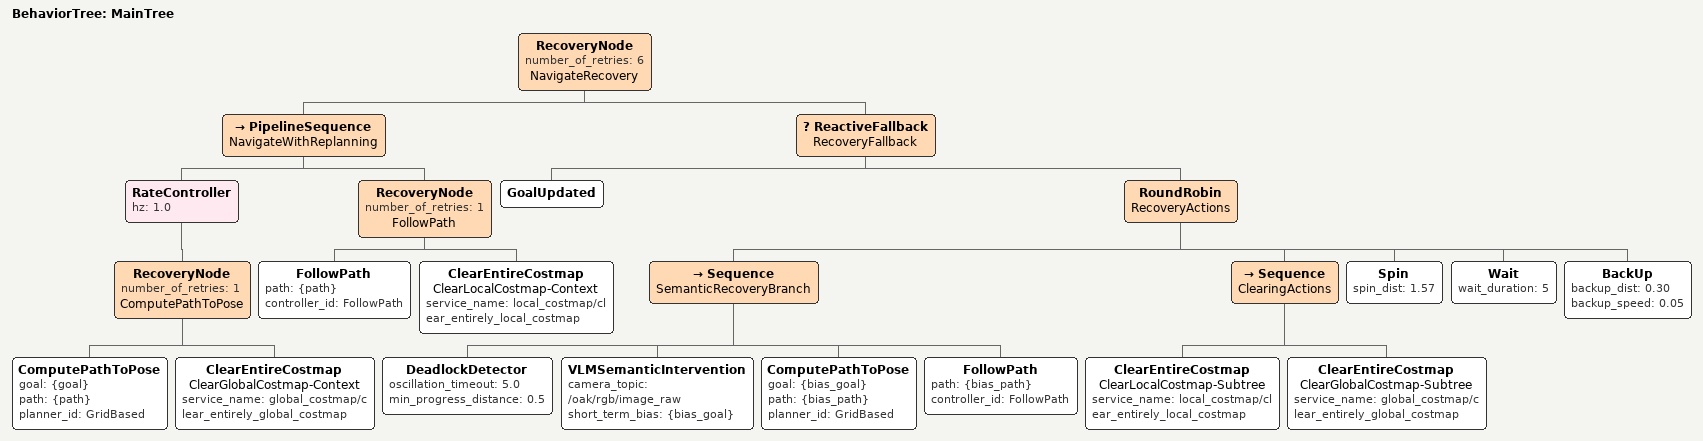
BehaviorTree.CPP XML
<root BTCPP_format="4" main_tree_to_execute="MainTree">
  <BehaviorTree ID="MainTree">
    <RecoveryNode number_of_retries="6" name="NavigateRecovery">
      <PipelineSequence name="NavigateWithReplanning">
        <RateController hz="1.0">
          <RecoveryNode number_of_retries="1" name="ComputePathToPose">
            <ComputePathToPose goal="{goal}" path="{path}" planner_id="GridBased"/>
            <ClearEntireCostmap name="ClearGlobalCostmap-Context" service_name="global_costmap/clear_entirely_global_costmap"/>
          </RecoveryNode>
        </RateController>
        <RecoveryNode number_of_retries="1" name="FollowPath">
          <FollowPath path="{path}" controller_id="FollowPath"/>
          <ClearEntireCostmap name="ClearLocalCostmap-Context" service_name="local_costmap/clear_entirely_local_costmap"/>
        </RecoveryNode>
      </PipelineSequence>

      <ReactiveFallback name="RecoveryFallback">
        <GoalUpdated/>
        <RoundRobin name="RecoveryActions">

          <!-- Semantic Intervention Branch -->
          <Sequence name="SemanticRecoveryBranch">
            <!-- Event Trigger: Checks if robot is stuck/oscillating -->
            <DeadlockDetector oscillation_timeout="5.0" min_progress_distance="0.5"/>
            <!-- Action Trigger: Queries VLM and guides robot out -->
            <VLMSemanticIntervention camera_topic="/oak/rgb/image_raw" short_term_bias="{bias_goal}"/>
            <!-- If VLM returned a short term goal, follow it -->
            <ComputePathToPose goal="{bias_goal}" path="{bias_path}" planner_id="GridBased"/>
            <FollowPath path="{bias_path}" controller_id="FollowPath"/>
          </Sequence>

          <!-- Standard Blind Recoveries -->
          <Sequence name="ClearingActions">
            <ClearEntireCostmap name="ClearLocalCostmap-Subtree" service_name="local_costmap/clear_entirely_local_costmap"/>
            <ClearEntireCostmap name="ClearGlobalCostmap-Subtree" service_name="global_costmap/clear_entirely_global_costmap"/>
          </Sequence>
          <Spin spin_dist="1.57"/>
          <Wait wait_duration="5"/>
          <BackUp backup_dist="0.30" backup_speed="0.05"/>
        </RoundRobin>
      </ReactiveFallback>
    </RecoveryNode>
  </BehaviorTree>
</root>
